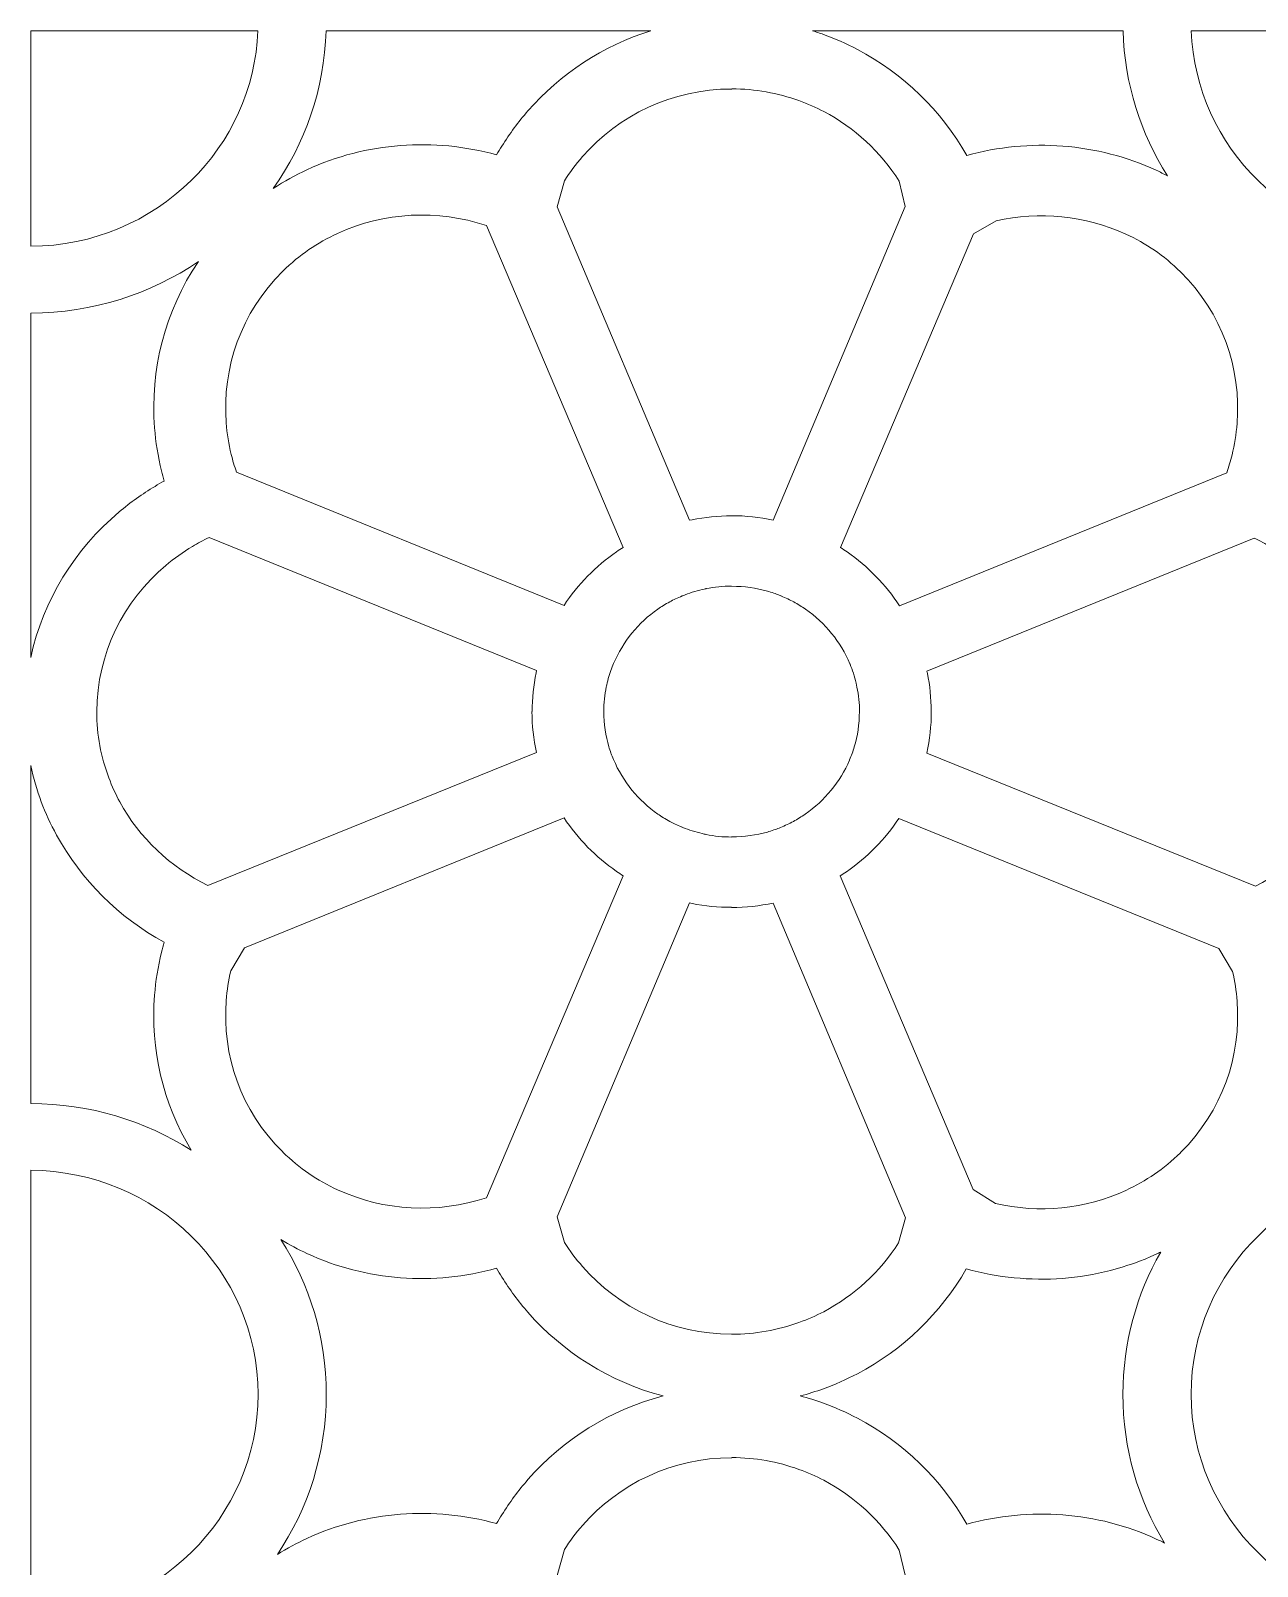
# Model space of a CAD drawing. Header units: millimetres. Extents: x -1200 to 1200, y -590 to 590.
# Drawn here: x -1200 to -847, y 147.9 to 590 of the extents above; entities that cross this region are included whole.
import ezdxf

# ---------------------------------------------------------------- set-up
doc = ezdxf.new("R2010")
doc.units = ezdxf.units.MM
doc.header["$MEASUREMENT"] = 0
doc.layers.add('Layer 1', color=7, linetype='Continuous')

msp = doc.modelspace()

# ---------------------------------------------------------------- linework, layer by layer
at = {"layer": 'Layer 1', "color": 250, "lineweight": 20}
for points, knots in [([(-1200.05, 527.9284), (-1200.05, 527.9284), (-1200.05, 589.9734), (-1200.05, 589.9734), (-1200.05, 589.9734), (-1134.6451, 589.9734), (-1134.6451, 589.9734), (-1135.2837, 573.1714), (-1142.5109, 557.9916), (-1153.8752, 546.8417), (-1165.7268, 535.2141), (-1182.0471, 527.9996), (-1200.05, 527.9284)], [0, 0, 0, 0, 0.25, 0.25, 0.25, 0.5, 0.5, 0.5, 0.75, 0.75, 0.75, 1, 1, 1, 1]), ([(-1115.0246, 589.9734), (-1115.0246, 589.9734), (-1021.5399, 589.9734), (-1021.5399, 589.9734), (-1035.3969, 585.6434), (-1047.5906, 577.5489), (-1056.9212, 566.8897), (-1059.6821, 563.7365), (-1062.1919, 560.3554), (-1064.4174, 556.7807), (-1064.9426, 555.9368), (-1065.4522, 555.0841), (-1065.9443, 554.2242), (-1084.0064, 559.2512), (-1103.465, 557.8435), (-1120.53, 549.9651), (-1123.8241, 548.4445), (-1127.0701, 546.646), (-1130.2432, 544.5727), (-1121.0671, 557.503), (-1115.5133, 573.1094), (-1115.0246, 589.9734)], [0, 0, 0, 0, 0.14285714, 0.14285714, 0.14285714, 0.28571429, 0.28571429, 0.28571429, 0.42857143, 0.42857143, 0.42857143, 0.57142857, 0.57142857, 0.57142857, 0.71428571, 0.71428571, 0.71428571, 0.85714286, 0.85714286, 0.85714286, 1, 1, 1, 1]), ([(-975.0582, 589.9734), (-975.0582, 589.9734), (-885.615, 589.9734), (-885.615, 589.9734), (-885.171, 574.6575), (-880.547, 560.379), (-872.828, 548.2002), (-873.8942, 548.7562), (-874.9667, 549.2842), (-876.0437, 549.7814), (-893.0881, 557.6508), (-912.5237, 559.064), (-930.5684, 554.0576), (-937.896, 566.994), (-948.8631, 577.6272), (-962.0913, 584.5762), (-965.3143, 586.2696), (-968.5648, 587.7133), (-971.8181, 588.887), (-972.8864, 589.2723), (-973.9673, 589.6343), (-975.0582, 589.9734)], [0, 0, 0, 0, 0.14285714, 0.14285714, 0.14285714, 0.28571429, 0.28571429, 0.28571429, 0.42857143, 0.42857143, 0.42857143, 0.57142857, 0.57142857, 0.57142857, 0.71428571, 0.71428571, 0.71428571, 0.85714286, 0.85714286, 0.85714286, 1, 1, 1, 1]), ([(-865.9949, 589.9734), (-865.9949, 589.9734), (-734.6438, 589.9734), (-734.6438, 589.9734), (-735.2824, 573.1714), (-742.5096, 557.9916), (-753.874, 546.8417), (-765.7841, 535.1566), (-782.2073, 527.9271), (-800.3162, 527.9267), (-800.3162, 527.9267), (-800.3162, 527.9644), (-800.3162, 527.9644), (-800.3162, 527.9644), (-800.3186, 527.9644), (-800.3186, 527.9644), (-800.3186, 527.9644), (-800.3239, 527.9644), (-800.3239, 527.9644), (-800.3239, 527.9644), (-800.3239, 527.9267), (-800.3239, 527.9267), (-818.4307, 527.9277), (-834.8522, 535.1566), (-846.7613, 546.8404), (-858.1263, 557.9899), (-865.3563, 573.1707), (-865.9949, 589.9734)], [0, 0, 0, 0, 0.11111111, 0.11111111, 0.11111111, 0.22222222, 0.22222222, 0.22222222, 0.33333333, 0.33333333, 0.33333333, 0.44444444, 0.44444444, 0.44444444, 0.55555556, 0.55555556, 0.55555556, 0.66666667, 0.66666667, 0.66666667, 0.77777778, 0.77777778, 0.77777778, 0.88888889, 0.88888889, 0.88888889, 1, 1, 1, 1]), ([(-948.3623, 539.3969), (-948.3623, 539.3969), (-950.0433, 546.6145), (-950.0433, 546.6145), (-955.3893, 555.0848), (-962.9001, 562.0475), (-971.7972, 566.7213), (-973.9878, 567.8721), (-976.3713, 568.9164), (-978.9358, 569.8416), (-985.0163, 572.0343), (-991.5317, 573.2313), (-998.2762, 573.2316), (-998.2762, 573.2316), (-998.2762, 573.1919), (-998.2762, 573.1919), (-998.2762, 573.1919), (-998.2825, 573.1919), (-998.2825, 573.1919), (-1015.4193, 573.1919), (-1030.784, 565.6496), (-1041.2297, 553.7168), (-1043.1371, 551.5381), (-1044.8827, 549.213), (-1046.4456, 546.7637), (-1046.4456, 546.7637), (-1048.473, 539.3042), (-1048.473, 539.3042), (-1048.473, 539.3042), (-1010.3998, 449.0599), (-1010.3998, 449.0599), (-1010.3998, 449.0599), (-1009.6559, 449.2074), (-1009.6559, 449.2074), (-1005.9815, 449.9338), (-1002.1835, 450.3164), (-998.2981, 450.3174), (-998.2981, 450.3174), (-998.2981, 450.3567), (-998.2981, 450.3567), (-998.2981, 450.3567), (-998.287, 450.3567), (-998.287, 450.3567), (-994.2297, 450.3567), (-990.2238, 449.9205), (-986.3168, 449.0958), (-986.3168, 449.0958), (-948.3623, 539.3969), (-948.3623, 539.3969)], [0, 0, 0, 0, 0.0625, 0.0625, 0.0625, 0.125, 0.125, 0.125, 0.1875, 0.1875, 0.1875, 0.25, 0.25, 0.25, 0.3125, 0.3125, 0.3125, 0.375, 0.375, 0.375, 0.4375, 0.4375, 0.4375, 0.5, 0.5, 0.5, 0.5625, 0.5625, 0.5625, 0.625, 0.625, 0.625, 0.6875, 0.6875, 0.6875, 0.75, 0.75, 0.75, 0.8125, 0.8125, 0.8125, 0.875, 0.875, 0.875, 0.9375, 0.9375, 0.9375, 1, 1, 1, 1]), ([(-1140.8193, 462.8973), (-1140.8193, 462.8973), (-1046.5383, 424.5537), (-1046.5383, 424.5537), (-1042.5529, 430.5754), (-1037.412, 435.8172), (-1031.4191, 439.9788), (-1030.7948, 440.4127), (-1030.1754, 440.8274), (-1029.5571, 441.225), (-1029.5571, 441.225), (-1068.8555, 533.8995), (-1068.8555, 533.8995), (-1082.9085, 538.5572), (-1098.329, 537.813), (-1111.7138, 531.6339), (-1114.6371, 530.2837), (-1117.4085, 528.7206), (-1119.9876, 526.9478), (-1122.5692, 525.1732), (-1125.0748, 523.1116), (-1127.4736, 520.7611), (-1127.4736, 520.7611), (-1127.4534, 520.7413), (-1127.4534, 520.7413), (-1127.4534, 520.7413), (-1127.4632, 520.732), (-1127.4632, 520.732), (-1139.5697, 508.855), (-1144.992, 492.8513), (-1143.778, 477.1408), (-1143.5349, 473.9928), (-1143.0532, 470.9395), (-1142.3341, 468.0187), (-1141.9085, 466.2886), (-1141.4042, 464.5791), (-1140.8193, 462.8973)], [0, 0, 0, 0, 0.08333333, 0.08333333, 0.08333333, 0.16666667, 0.16666667, 0.16666667, 0.25, 0.25, 0.25, 0.33333333, 0.33333333, 0.33333333, 0.41666667, 0.41666667, 0.41666667, 0.5, 0.5, 0.5, 0.58333333, 0.58333333, 0.58333333, 0.66666667, 0.66666667, 0.66666667, 0.75, 0.75, 0.75, 0.83333333, 0.83333333, 0.83333333, 0.91666667, 0.91666667, 0.91666667, 1, 1, 1, 1]), ([(-949.9467, 424.4062), (-949.9467, 424.4062), (-855.7568, 462.7122), (-855.7568, 462.7122), (-855.1719, 464.394), (-854.6654, 466.1045), (-854.2396, 467.8349), (-853.5204, 470.7558), (-853.0388, 473.8087), (-852.7957, 476.9571), (-851.5816, 492.6675), (-857.0039, 508.6713), (-869.1105, 520.5483), (-869.1105, 520.5483), (-869.1202, 520.5575), (-869.1202, 520.5575), (-869.1202, 520.5575), (-869.1, 520.5774), (-869.1, 520.5774), (-871.4989, 522.9281), (-874.004, 524.9898), (-876.586, 526.764), (-879.1648, 528.5372), (-881.9365, 530.1002), (-884.8599, 531.4498), (-896.5046, 536.8261), (-909.692, 538.0877), (-922.1783, 535.2576), (-922.1783, 535.2576), (-928.6459, 531.5264), (-928.6459, 531.5264), (-928.6459, 531.5264), (-966.9486, 441.2007), (-966.9486, 441.2007), (-966.2974, 440.7846), (-965.6578, 440.3593), (-965.0328, 439.923), (-959.0542, 435.7525), (-953.9248, 430.4792), (-949.9467, 424.4062)], [0, 0, 0, 0, 0.07692308, 0.07692308, 0.07692308, 0.15384615, 0.15384615, 0.15384615, 0.23076923, 0.23076923, 0.23076923, 0.30769231, 0.30769231, 0.30769231, 0.38461538, 0.38461538, 0.38461538, 0.46153846, 0.46153846, 0.46153846, 0.53846154, 0.53846154, 0.53846154, 0.61538462, 0.61538462, 0.61538462, 0.69230769, 0.69230769, 0.69230769, 0.76923077, 0.76923077, 0.76923077, 0.84615385, 0.84615385, 0.84615385, 0.92307692, 0.92307692, 0.92307692, 1, 1, 1, 1]), ([(-1200.05, 409.5108), (-1200.05, 409.5108), (-1200.05, 508.6891), (-1200.05, 508.6891), (-1182.1099, 508.7438), (-1165.4827, 514.2098), (-1151.7812, 523.5071), (-1161.4917, 509.1811), (-1165.6902, 492.2802), (-1164.4039, 475.6329), (-1164.0893, 471.5633), (-1163.419, 467.4233), (-1162.3936, 463.2572), (-1162.1536, 462.282), (-1161.8938, 461.3085), (-1161.6134, 460.3381), (-1162.508, 459.8464), (-1163.3942, 459.3386), (-1164.2721, 458.8127), (-1167.9156, 456.6296), (-1171.3615, 454.1672), (-1174.5758, 451.4586), (-1187.3289, 440.7124), (-1196.48, 426.0935), (-1200.05, 409.5108)], [0, 0, 0, 0, 0.125, 0.125, 0.125, 0.25, 0.25, 0.25, 0.375, 0.375, 0.375, 0.5, 0.5, 0.5, 0.625, 0.625, 0.625, 0.75, 0.75, 0.75, 0.875, 0.875, 0.875, 1, 1, 1, 1]), ([(-1054.4484, 405.8046), (-1054.4484, 405.8046), (-1148.7137, 444.086), (-1148.7137, 444.086), (-1150.3753, 443.2925), (-1151.9765, 442.4343), (-1153.5143, 441.5131), (-1156.213, 439.8956), (-1158.7667, 438.0712), (-1161.1488, 436.0632), (-1173.3115, 425.815), (-1180.9998, 410.741), (-1180.9998, 393.9283), (-1180.9998, 393.9283), (-1180.9998, 393.9218), (-1180.9998, 393.9218), (-1180.9998, 393.9218), (-1181.0399, 393.9218), (-1181.0399, 393.9218), (-1181.0396, 387.3051), (-1179.8199, 380.9122), (-1177.5843, 374.9473), (-1176.6415, 372.4309), (-1175.5767, 370.0928), (-1174.4042, 367.9436), (-1168.7719, 357.6227), (-1159.879, 349.2003), (-1149.0395, 343.9452), (-1149.0395, 343.9452), (-1054.4711, 382.2053), (-1054.4711, 382.2053), (-1055.3148, 386.0442), (-1055.7595, 389.9823), (-1055.7595, 393.9701), (-1055.7595, 393.9701), (-1055.7595, 393.981), (-1055.7595, 393.981), (-1055.7595, 393.981), (-1055.7194, 393.981), (-1055.7194, 393.981), (-1055.7183, 397.7819), (-1055.3302, 401.5011), (-1054.5928, 405.0995), (-1054.5928, 405.0995), (-1054.4484, 405.8046), (-1054.4484, 405.8046)], [0, 0, 0, 0, 0.06666667, 0.06666667, 0.06666667, 0.13333333, 0.13333333, 0.13333333, 0.2, 0.2, 0.2, 0.26666667, 0.26666667, 0.26666667, 0.33333333, 0.33333333, 0.33333333, 0.4, 0.4, 0.4, 0.46666667, 0.46666667, 0.46666667, 0.53333333, 0.53333333, 0.53333333, 0.6, 0.6, 0.6, 0.66666667, 0.66666667, 0.66666667, 0.73333333, 0.73333333, 0.73333333, 0.8, 0.8, 0.8, 0.86666667, 0.86666667, 0.86666667, 0.93333333, 0.93333333, 0.93333333, 1, 1, 1, 1]), ([(-847.8606, 443.9022), (-847.8606, 443.9022), (-942.0666, 405.6452), (-942.0666, 405.6452), (-941.9903, 405.316), (-941.9414, 405.1063), (-941.9229, 405.0142), (-941.9229, 405.0142), (-941.9229, 404.9745), (-941.9229, 404.9745), (-941.2236, 401.5274), (-940.8553, 397.8531), (-940.8543, 393.981), (-940.8543, 393.981), (-940.8142, 393.981), (-940.8142, 393.981), (-940.8142, 393.981), (-940.8142, 393.9701), (-940.8142, 393.9701), (-940.8142, 389.9091), (-941.2697, 385.9141), (-942.1315, 382.0342), (-942.1315, 382.0342), (-847.5345, 343.7621), (-847.5345, 343.7621), (-836.6957, 349.017), (-827.8021, 357.439), (-822.1694, 367.7595), (-820.9969, 369.9087), (-819.9321, 372.2471), (-818.9894, 374.7632), (-816.7537, 380.7284), (-815.5341, 387.121), (-815.5338, 393.7384), (-815.5338, 393.7384), (-815.5739, 393.7384), (-815.5739, 393.7384), (-815.5739, 393.7384), (-815.5739, 393.7442), (-815.5739, 393.7442), (-815.5739, 410.5572), (-823.2622, 425.6315), (-835.4245, 435.8798), (-837.807, 437.8877), (-840.3603, 439.7122), (-843.0591, 441.3294), (-844.5964, 442.2508), (-846.1994, 443.1087), (-847.8606, 443.9022)], [0, 0, 0, 0, 0.0625, 0.0625, 0.0625, 0.125, 0.125, 0.125, 0.1875, 0.1875, 0.1875, 0.25, 0.25, 0.25, 0.3125, 0.3125, 0.3125, 0.375, 0.375, 0.375, 0.4375, 0.4375, 0.4375, 0.5, 0.5, 0.5, 0.5625, 0.5625, 0.5625, 0.625, 0.625, 0.625, 0.6875, 0.6875, 0.6875, 0.75, 0.75, 0.75, 0.8125, 0.8125, 0.8125, 0.875, 0.875, 0.875, 0.9375, 0.9375, 0.9375, 1, 1, 1, 1]), ([(-1033.0151, 382.0089), (-1032.9042, 381.6981), (-1032.7908, 381.3936), (-1032.6754, 381.0959), (-1032.6754, 381.0959), (-1032.2827, 380.1669), (-1032.2827, 380.1669), (-1029.5891, 373.7941), (-1025.1322, 368.3586), (-1019.5285, 364.467), (-1018.5199, 363.7666), (-1017.371, 363.0648), (-1016.0879, 362.3664), (-1015.0845, 361.8203), (-1013.9813, 361.2919), (-1012.7802, 360.7889), (-1012.7802, 360.7889), (-1012.7421, 360.7736), (-1012.7421, 360.7736), (-1012.7421, 360.7736), (-1012.7003, 360.7564), (-1012.7003, 360.7564), (-1012.7003, 360.7564), (-1012.3801, 360.626), (-1012.3801, 360.626), (-1010.5853, 359.8948), (-1008.7048, 359.2967), (-1006.7541, 358.8467), (-1005.7904, 358.6243), (-1005.8131, 358.612), (-1005.6115, 358.5723), (-1003.251, 358.1056), (-1000.8048, 357.8596), (-998.2981, 357.8592), (-998.2981, 357.8592), (-998.2981, 357.8989), (-998.2981, 357.8989), (-998.2981, 357.8989), (-998.287, 357.8989), (-998.287, 357.8989), (-994.6273, 357.8989), (-991.178, 358.3865), (-987.9972, 359.2936), (-987.4371, 359.4534), (-986.8083, 359.6536), (-986.1125, 359.8924), (-985.6081, 360.0659), (-985.1227, 360.2442), (-984.6546, 360.4262), (-984.6546, 360.4262), (-984.2619, 360.5915), (-984.2619, 360.5915), (-984.2619, 360.5915), (-984.2567, 360.5936), (-984.2567, 360.5936), (-984.2567, 360.5936), (-984.1761, 360.6332), (-984.1761, 360.6332), (-982.9324, 361.1407), (-981.711, 361.7203), (-980.5193, 362.3661), (-979.353, 362.9977), (-978.2195, 363.695), (-977.125, 364.4516), (-971.5004, 368.3402), (-967.0403, 373.726), (-964.3562, 380.0098), (-964.3562, 380.0098), (-964.3185, 380.0974), (-964.3185, 380.0974), (-964.3185, 380.0974), (-964.3196, 380.0978), (-964.3196, 380.0978), (-964.0649, 380.6972), (-963.8268, 381.3022), (-963.6074, 381.9103), (-963.3517, 382.6183), (-963.1418, 383.2438), (-962.981, 383.781), (-962.0313, 386.9516), (-961.5207, 390.3686), (-961.5207, 393.9701), (-961.5207, 393.9701), (-961.5207, 393.981), (-961.5207, 393.981), (-961.5207, 393.981), (-961.4802, 393.981), (-961.4802, 393.981), (-961.4806, 396.29), (-961.7352, 398.6565), (-962.2182, 401.048), (-962.2182, 401.048), (-962.2255, 401.0463), (-962.2255, 401.0463), (-962.2255, 401.0463), (-962.4568, 402.1906), (-962.4568, 402.1906), (-962.9095, 404.1026), (-963.501, 405.9217), (-964.2163, 407.6343), (-964.2163, 407.6343), (-964.2435, 407.7), (-964.2435, 407.7), (-966.9064, 414.0426), (-971.3668, 419.4843), (-977.004, 423.4173), (-978.1232, 424.1982), (-979.2609, 424.9061), (-980.4101, 425.534), (-981.4323, 426.0925), (-982.6572, 426.6673), (-984.0829, 427.2538), (-984.0829, 427.2538), (-984.0739, 427.2744), (-984.0739, 427.2744), (-984.0739, 427.2744), (-985.3999, 427.7945), (-985.3999, 427.7945), (-985.6336, 427.88), (-985.8704, 427.9649), (-986.1122, 428.048), (-986.8079, 428.2869), (-987.4367, 428.4871), (-987.9969, 428.6468), (-991.178, 429.554), (-994.6273, 430.0415), (-998.287, 430.0415), (-998.287, 430.0415), (-998.2981, 430.0415), (-998.2981, 430.0415), (-998.2981, 430.0415), (-998.2981, 430.0813), (-998.2981, 430.0813), (-1000.8044, 430.0809), (-1003.2503, 429.8349), (-1005.6115, 429.3678), (-1005.8292, 429.325), (-1005.7835, 429.3175), (-1006.7541, 429.0937), (-1008.7044, 428.6441), (-1010.5853, 428.0453), (-1012.3805, 427.3141), (-1012.3805, 427.3141), (-1012.5457, 427.2466), (-1012.5457, 427.2466), (-1013.8383, 426.7142), (-1015.0199, 426.1551), (-1016.0886, 425.5738), (-1017.3714, 424.8757), (-1018.5202, 424.1735), (-1019.5289, 423.4731), (-1025.1322, 419.5815), (-1029.5888, 414.1463), (-1032.2827, 407.7732), (-1032.2827, 407.7732), (-1032.6635, 406.8726), (-1032.6635, 406.8726), (-1033.2258, 405.4194), (-1033.7043, 403.8765), (-1034.0935, 402.2491), (-1034.323, 401.29), (-1034.3297, 401.3355), (-1034.3715, 401.1319), (-1034.8437, 398.8252), (-1035.0931, 396.4334), (-1035.0935, 393.981), (-1035.0935, 393.981), (-1035.053, 393.981), (-1035.053, 393.981), (-1035.053, 393.981), (-1035.053, 393.9701), (-1035.053, 393.9701), (-1035.053, 390.3758), (-1034.5542, 386.9865), (-1033.6268, 383.8604), (-1033.464, 383.3108), (-1033.2589, 382.6915), (-1033.0151, 382.0089)], [0, 0, 0, 0, 0.01694915, 0.01694915, 0.01694915, 0.03389831, 0.03389831, 0.03389831, 0.05084746, 0.05084746, 0.05084746, 0.06779661, 0.06779661, 0.06779661, 0.08474576, 0.08474576, 0.08474576, 0.10169492, 0.10169492, 0.10169492, 0.11864407, 0.11864407, 0.11864407, 0.13559322, 0.13559322, 0.13559322, 0.15254237, 0.15254237, 0.15254237, 0.16949153, 0.16949153, 0.16949153, 0.18644068, 0.18644068, 0.18644068, 0.20338983, 0.20338983, 0.20338983, 0.22033898, 0.22033898, 0.22033898, 0.23728814, 0.23728814, 0.23728814, 0.25423729, 0.25423729, 0.25423729, 0.27118644, 0.27118644, 0.27118644, 0.28813559, 0.28813559, 0.28813559, 0.30508475, 0.30508475, 0.30508475, 0.3220339, 0.3220339, 0.3220339, 0.33898305, 0.33898305, 0.33898305, 0.3559322, 0.3559322, 0.3559322, 0.37288136, 0.37288136, 0.37288136, 0.38983051, 0.38983051, 0.38983051, 0.40677966, 0.40677966, 0.40677966, 0.42372881, 0.42372881, 0.42372881, 0.44067797, 0.44067797, 0.44067797, 0.45762712, 0.45762712, 0.45762712, 0.47457627, 0.47457627, 0.47457627, 0.49152542, 0.49152542, 0.49152542, 0.50847458, 0.50847458, 0.50847458, 0.52542373, 0.52542373, 0.52542373, 0.54237288, 0.54237288, 0.54237288, 0.55932203, 0.55932203, 0.55932203, 0.57627119, 0.57627119, 0.57627119, 0.59322034, 0.59322034, 0.59322034, 0.61016949, 0.61016949, 0.61016949, 0.62711864, 0.62711864, 0.62711864, 0.6440678, 0.6440678, 0.6440678, 0.66101695, 0.66101695, 0.66101695, 0.6779661, 0.6779661, 0.6779661, 0.69491525, 0.69491525, 0.69491525, 0.71186441, 0.71186441, 0.71186441, 0.72881356, 0.72881356, 0.72881356, 0.74576271, 0.74576271, 0.74576271, 0.76271186, 0.76271186, 0.76271186, 0.77966102, 0.77966102, 0.77966102, 0.79661017, 0.79661017, 0.79661017, 0.81355932, 0.81355932, 0.81355932, 0.83050847, 0.83050847, 0.83050847, 0.84745763, 0.84745763, 0.84745763, 0.86440678, 0.86440678, 0.86440678, 0.88135593, 0.88135593, 0.88135593, 0.89830508, 0.89830508, 0.89830508, 0.91525424, 0.91525424, 0.91525424, 0.93220339, 0.93220339, 0.93220339, 0.94915254, 0.94915254, 0.94915254, 0.96610169, 0.96610169, 0.96610169, 0.98305085, 0.98305085, 0.98305085, 1, 1, 1, 1]), ([(-1200.05, 281.1553), (-1200.05, 281.1553), (-1200.05, 378.4341), (-1200.05, 378.4341), (-1199.2869, 374.8375), (-1198.2626, 371.3418), (-1196.9965, 367.9641), (-1195.8002, 364.7719), (-1194.3287, 361.5831), (-1192.6027, 358.4204), (-1185.5432, 345.4846), (-1174.7537, 334.7512), (-1161.626, 327.5616), (-1161.9022, 326.6038), (-1162.1578, 325.6447), (-1162.3943, 324.6822), (-1163.4193, 320.5155), (-1164.09, 316.3754), (-1164.4039, 312.3063), (-1165.5925, 296.9147), (-1162.0783, 281.2935), (-1153.8379, 267.6878), (-1167.1324, 276.1608), (-1182.9979, 281.1036), (-1200.05, 281.1553)], [0, 0, 0, 0, 0.125, 0.125, 0.125, 0.25, 0.25, 0.25, 0.375, 0.375, 0.375, 0.5, 0.5, 0.5, 0.625, 0.625, 0.625, 0.75, 0.75, 0.75, 0.875, 0.875, 0.875, 1, 1, 1, 1]), ([(-1138.5314, 325.9736), (-1138.5314, 325.9736), (-1142.4795, 319.3192), (-1142.4795, 319.3192), (-1143.1184, 316.5811), (-1143.5513, 313.7318), (-1143.778, 310.7979), (-1144.9931, 295.0645), (-1139.5857, 279.0601), (-1127.5033, 267.2087), (-1127.5033, 267.2087), (-1127.4632, 267.2087), (-1127.4632, 267.2087), (-1127.4632, 267.2087), (-1127.4534, 267.1991), (-1127.4534, 267.1991), (-1127.4534, 267.1991), (-1127.4736, 267.1793), (-1127.4736, 267.1793), (-1125.0745, 264.8285), (-1122.5692, 262.7662), (-1119.9876, 260.992), (-1117.4081, 259.2185), (-1114.6371, 257.6551), (-1111.7141, 256.3059), (-1098.329, 250.1258), (-1082.9074, 249.3822), (-1068.854, 254.0407), (-1068.854, 254.0407), (-1029.5571, 346.7134), (-1029.5571, 346.7134), (-1030.1751, 347.111), (-1030.7948, 347.5274), (-1031.4188, 347.9613), (-1037.4124, 352.1233), (-1042.554, 357.3634), (-1046.5394, 363.3857), (-1046.5394, 363.3857), (-1138.5314, 325.9736), (-1138.5314, 325.9736)], [0, 0, 0, 0, 0.07692308, 0.07692308, 0.07692308, 0.15384615, 0.15384615, 0.15384615, 0.23076923, 0.23076923, 0.23076923, 0.30769231, 0.30769231, 0.30769231, 0.38461538, 0.38461538, 0.38461538, 0.46153846, 0.46153846, 0.46153846, 0.53846154, 0.53846154, 0.53846154, 0.61538462, 0.61538462, 0.61538462, 0.69230769, 0.69230769, 0.69230769, 0.76923077, 0.76923077, 0.76923077, 0.84615385, 0.84615385, 0.84615385, 0.92307692, 0.92307692, 0.92307692, 1, 1, 1, 1]), ([(-858.0419, 325.7898), (-858.0419, 325.7898), (-950.126, 363.2396), (-950.126, 363.2396), (-954.1264, 357.218), (-959.262, 351.9953), (-965.2347, 347.8659), (-965.8357, 347.4501), (-966.447, 347.0446), (-967.0665, 346.6504), (-967.0665, 346.6504), (-928.8015, 256.4137), (-928.8015, 256.4137), (-928.8015, 256.4137), (-922.3179, 252.3441), (-922.3179, 252.3441), (-909.7907, 249.4736), (-896.5479, 250.7263), (-884.8599, 256.1228), (-881.9365, 257.4724), (-879.1648, 259.0355), (-876.586, 260.8086), (-874.004, 262.5828), (-871.4989, 264.6444), (-869.1, 266.9952), (-869.1, 266.9952), (-869.1202, 267.0151), (-869.1202, 267.0151), (-869.1202, 267.0151), (-869.1105, 267.0243), (-869.1105, 267.0243), (-857.0039, 278.9013), (-851.5816, 294.9047), (-852.7957, 310.6155), (-853.0224, 313.5483), (-853.4563, 316.3977), (-854.0956, 319.1348), (-854.0956, 319.1348), (-858.0419, 325.7898), (-858.0419, 325.7898)], [0, 0, 0, 0, 0.07692308, 0.07692308, 0.07692308, 0.15384615, 0.15384615, 0.15384615, 0.23076923, 0.23076923, 0.23076923, 0.30769231, 0.30769231, 0.30769231, 0.38461538, 0.38461538, 0.38461538, 0.46153846, 0.46153846, 0.46153846, 0.53846154, 0.53846154, 0.53846154, 0.61538462, 0.61538462, 0.61538462, 0.69230769, 0.69230769, 0.69230769, 0.76923077, 0.76923077, 0.76923077, 0.84615385, 0.84615385, 0.84615385, 0.92307692, 0.92307692, 0.92307692, 1, 1, 1, 1]), ([(-950.2279, 241.0344), (-950.2279, 241.0344), (-948.2499, 248.2752), (-948.2499, 248.2752), (-948.2499, 248.2752), (-986.3168, 338.8436), (-986.3168, 338.8436), (-990.2238, 338.0183), (-994.2294, 337.5837), (-998.287, 337.5837), (-998.287, 337.5837), (-998.2981, 337.5837), (-998.2981, 337.5837), (-998.2981, 337.5837), (-998.2981, 337.623), (-998.2981, 337.623), (-1002.1831, 337.6241), (-1005.9815, 338.0066), (-1009.6559, 338.7328), (-1009.6559, 338.7328), (-1010.3994, 338.8802), (-1010.3994, 338.8802), (-1010.3994, 338.8802), (-1048.5047, 248.562), (-1048.5047, 248.562), (-1048.5047, 248.562), (-1046.4463, 241.1764), (-1046.4463, 241.1764), (-1044.8831, 238.7268), (-1043.1375, 236.4023), (-1041.2297, 234.2233), (-1030.784, 222.2905), (-1015.4193, 214.7482), (-998.2825, 214.7482), (-998.2825, 214.7482), (-998.2762, 214.7482), (-998.2762, 214.7482), (-998.2762, 214.7482), (-998.2762, 214.7085), (-998.2762, 214.7085), (-991.5317, 214.7089), (-985.0163, 215.9058), (-978.9358, 218.0985), (-976.3713, 219.0237), (-973.9882, 220.0677), (-971.7972, 221.2188), (-963.0023, 225.8386), (-955.5616, 232.6955), (-950.2279, 241.0344)], [0, 0, 0, 0, 0.0625, 0.0625, 0.0625, 0.125, 0.125, 0.125, 0.1875, 0.1875, 0.1875, 0.25, 0.25, 0.25, 0.3125, 0.3125, 0.3125, 0.375, 0.375, 0.375, 0.4375, 0.4375, 0.4375, 0.5, 0.5, 0.5, 0.5625, 0.5625, 0.5625, 0.625, 0.625, 0.625, 0.6875, 0.6875, 0.6875, 0.75, 0.75, 0.75, 0.8125, 0.8125, 0.8125, 0.875, 0.875, 0.875, 0.9375, 0.9375, 0.9375, 1, 1, 1, 1]), ([(-1200.05, 132.9592), (-1200.05, 132.9592), (-1200.05, 261.9159), (-1200.05, 261.9159), (-1182.0475, 261.8447), (-1165.7278, 254.6309), (-1153.8769, 243.004), (-1141.9668, 231.3192), (-1134.598, 215.2064), (-1134.5976, 197.4398), (-1134.5976, 197.4398), (-1134.636, 197.4398), (-1134.636, 197.4398), (-1134.636, 197.4398), (-1134.636, 197.4374), (-1134.636, 197.4374), (-1134.636, 197.4374), (-1134.636, 197.4322), (-1134.636, 197.4322), (-1134.636, 197.4322), (-1134.5976, 197.4322), (-1134.5976, 197.4322), (-1134.5987, 179.6676), (-1141.9661, 163.5568), (-1153.8752, 151.8724), (-1165.7268, 140.2448), (-1182.0471, 133.0303), (-1200.05, 132.9592)], [0, 0, 0, 0, 0.11111111, 0.11111111, 0.11111111, 0.22222222, 0.22222222, 0.22222222, 0.33333333, 0.33333333, 0.33333333, 0.44444444, 0.44444444, 0.44444444, 0.55555556, 0.55555556, 0.55555556, 0.66666667, 0.66666667, 0.66666667, 0.77777778, 0.77777778, 0.77777778, 0.88888889, 0.88888889, 0.88888889, 1, 1, 1, 1]), ([(-734.6347, 197.4374), (-734.6347, 197.4374), (-734.6347, 197.4398), (-734.6347, 197.4398), (-734.6347, 197.4398), (-734.5964, 197.4398), (-734.5964, 197.4398), (-734.5967, 215.2064), (-741.9656, 231.3192), (-753.8757, 243.004), (-765.7848, 254.6881), (-782.2063, 261.9169), (-800.3134, 261.9179), (-800.3134, 261.9179), (-800.3134, 261.8803), (-800.3134, 261.8803), (-800.3134, 261.8803), (-800.3186, 261.8803), (-800.3186, 261.8803), (-800.3186, 261.8803), (-800.3211, 261.8803), (-800.3211, 261.8803), (-800.3211, 261.8803), (-800.3211, 261.9179), (-800.3211, 261.9179), (-818.4296, 261.9176), (-834.8532, 254.6881), (-846.763, 243.0026), (-858.6718, 231.3182), (-866.0399, 215.2071), (-866.041, 197.4425), (-866.041, 197.4425), (-866.0026, 197.4425), (-866.0026, 197.4425), (-866.0026, 197.4425), (-866.0026, 197.4374), (-866.0026, 197.4374), (-866.0026, 197.4374), (-866.0026, 197.435), (-866.0026, 197.435), (-866.0026, 197.435), (-866.041, 197.435), (-866.041, 197.435), (-866.0406, 179.6687), (-858.6718, 163.5558), (-846.7613, 151.871), (-834.8522, 140.1874), (-818.4307, 132.9585), (-800.3239, 132.9575), (-800.3239, 132.9575), (-800.3239, 132.9951), (-800.3239, 132.9951), (-800.3239, 132.9951), (-800.3186, 132.9951), (-800.3186, 132.9951), (-800.3186, 132.9951), (-800.3162, 132.9951), (-800.3162, 132.9951), (-800.3162, 132.9951), (-800.3162, 132.9575), (-800.3162, 132.9575), (-782.2073, 132.9578), (-765.7841, 140.1874), (-753.874, 151.8724), (-741.9648, 163.5568), (-734.5974, 179.6676), (-734.5964, 197.4322), (-734.5964, 197.4322), (-734.6347, 197.4322), (-734.6347, 197.4322), (-734.6347, 197.4322), (-734.6347, 197.4374), (-734.6347, 197.4374)], [0, 0, 0, 0, 0.04166667, 0.04166667, 0.04166667, 0.08333333, 0.08333333, 0.08333333, 0.125, 0.125, 0.125, 0.16666667, 0.16666667, 0.16666667, 0.20833333, 0.20833333, 0.20833333, 0.25, 0.25, 0.25, 0.29166667, 0.29166667, 0.29166667, 0.33333333, 0.33333333, 0.33333333, 0.375, 0.375, 0.375, 0.41666667, 0.41666667, 0.41666667, 0.45833333, 0.45833333, 0.45833333, 0.5, 0.5, 0.5, 0.54166667, 0.54166667, 0.54166667, 0.58333333, 0.58333333, 0.58333333, 0.625, 0.625, 0.625, 0.66666667, 0.66666667, 0.66666667, 0.70833333, 0.70833333, 0.70833333, 0.75, 0.75, 0.75, 0.79166667, 0.79166667, 0.79166667, 0.83333333, 0.83333333, 0.83333333, 0.875, 0.875, 0.875, 0.91666667, 0.91666667, 0.91666667, 0.95833333, 0.95833333, 0.95833333, 1, 1, 1, 1]), ([(-1129.0602, 151.3154), (-1126.2648, 153.0718), (-1123.4157, 154.6164), (-1120.53, 155.9485), (-1103.465, 163.8268), (-1084.0064, 165.2345), (-1065.9443, 160.2076), (-1065.4522, 161.0675), (-1064.9426, 161.9202), (-1064.4174, 162.764), (-1062.1919, 166.3387), (-1059.6821, 169.7198), (-1056.9212, 172.873), (-1046.8121, 184.4215), (-1033.3419, 192.9593), (-1018.0368, 196.9607), (-1033.3419, 200.9622), (-1046.8121, 209.5019), (-1056.9212, 221.0505), (-1059.6821, 224.2037), (-1062.1919, 227.5847), (-1064.4174, 231.1595), (-1064.9426, 232.0033), (-1065.4525, 232.8546), (-1065.9443, 233.7145), (-1084.0064, 228.6872), (-1103.4657, 230.0956), (-1120.5303, 237.9743), (-1123.0561, 239.1404), (-1125.5526, 240.4678), (-1128.0111, 241.9586), (-1119.7613, 229.0712), (-1114.9887, 213.8089), (-1114.9884, 197.4398), (-1114.9884, 197.4398), (-1114.95, 197.4398), (-1114.95, 197.4398), (-1114.95, 197.4398), (-1114.95, 197.4374), (-1114.95, 197.4374), (-1114.95, 197.4374), (-1114.95, 197.4322), (-1114.95, 197.4322), (-1114.95, 197.4322), (-1114.9884, 197.4322), (-1114.9884, 197.4322), (-1114.9894, 180.3818), (-1120.1676, 164.531), (-1129.0602, 151.3154)], [0, 0, 0, 0, 0.0625, 0.0625, 0.0625, 0.125, 0.125, 0.125, 0.1875, 0.1875, 0.1875, 0.25, 0.25, 0.25, 0.3125, 0.3125, 0.3125, 0.375, 0.375, 0.375, 0.4375, 0.4375, 0.4375, 0.5, 0.5, 0.5, 0.5625, 0.5625, 0.5625, 0.625, 0.625, 0.625, 0.6875, 0.6875, 0.6875, 0.75, 0.75, 0.75, 0.8125, 0.8125, 0.8125, 0.875, 0.875, 0.875, 0.9375, 0.9375, 0.9375, 1, 1, 1, 1]), ([(-874.7895, 238.3839), (-875.2066, 238.1817), (-875.6248, 237.9846), (-876.0437, 237.7912), (-893.1453, 229.8955), (-912.6538, 228.4966), (-930.749, 233.5629), (-938.0763, 220.7695), (-948.9715, 210.2558), (-962.0913, 203.3639), (-965.3143, 201.6705), (-968.5648, 200.2268), (-971.8181, 199.0531), (-974.0255, 198.2569), (-976.2841, 197.5578), (-978.5864, 196.961), (-976.2841, 196.3643), (-974.0255, 195.6666), (-971.8181, 194.8703), (-968.5648, 193.6967), (-965.3143, 192.253), (-962.0913, 190.5596), (-948.8631, 183.6106), (-937.896, 172.9774), (-930.5684, 160.0409), (-912.5237, 165.0474), (-893.0881, 163.6342), (-876.0437, 155.7647), (-875.2579, 155.402), (-874.4731, 155.0222), (-873.6933, 154.628), (-881.2857, 167.1463), (-885.6499, 181.7854), (-885.6502, 197.435), (-885.6502, 197.435), (-885.6886, 197.435), (-885.6886, 197.435), (-885.6886, 197.435), (-885.6886, 197.4374), (-885.6886, 197.4374), (-885.6886, 197.4374), (-885.6886, 197.4425), (-885.6886, 197.4425), (-885.6886, 197.4425), (-885.6502, 197.4425), (-885.6502, 197.4425), (-885.6491, 212.3218), (-881.7035, 226.2858), (-874.7895, 238.3839)], [0, 0, 0, 0, 0.0625, 0.0625, 0.0625, 0.125, 0.125, 0.125, 0.1875, 0.1875, 0.1875, 0.25, 0.25, 0.25, 0.3125, 0.3125, 0.3125, 0.375, 0.375, 0.375, 0.4375, 0.4375, 0.4375, 0.5, 0.5, 0.5, 0.5625, 0.5625, 0.5625, 0.625, 0.625, 0.625, 0.6875, 0.6875, 0.6875, 0.75, 0.75, 0.75, 0.8125, 0.8125, 0.8125, 0.875, 0.875, 0.875, 0.9375, 0.9375, 0.9375, 1, 1, 1, 1]), ([(-948.3623, 145.3803), (-948.3623, 145.3803), (-950.0433, 152.5979), (-950.0433, 152.5979), (-955.3893, 161.0682), (-962.9001, 168.0308), (-971.7972, 172.7046), (-973.9878, 173.8554), (-976.3713, 174.8997), (-978.9358, 175.825), (-985.0163, 178.0177), (-991.5317, 179.2146), (-998.2762, 179.2149), (-998.2762, 179.2149), (-998.2762, 179.1752), (-998.2762, 179.1752), (-998.2762, 179.1752), (-998.2825, 179.1752), (-998.2825, 179.1752), (-1015.4193, 179.1752), (-1030.784, 171.6329), (-1041.2297, 159.7001), (-1043.1371, 157.5215), (-1044.8827, 155.1964), (-1046.4456, 152.747), (-1046.4456, 152.747), (-1048.473, 145.2875), (-1048.473, 145.2875), (-1048.473, 145.2875), (-1010.3998, 55.0432), (-1010.3998, 55.0432), (-1010.3998, 55.0432), (-1009.6559, 55.1907), (-1009.6559, 55.1907), (-1005.9815, 55.9171), (-1002.1835, 56.2997), (-998.2981, 56.3007), (-998.2981, 56.3007), (-998.2981, 56.3401), (-998.2981, 56.3401), (-998.2981, 56.3401), (-998.287, 56.3401), (-998.287, 56.3401), (-994.2297, 56.3401), (-990.2238, 55.9038), (-986.3168, 55.0792), (-986.3168, 55.0792), (-948.3623, 145.3803), (-948.3623, 145.3803)], [0, 0, 0, 0, 0.0625, 0.0625, 0.0625, 0.125, 0.125, 0.125, 0.1875, 0.1875, 0.1875, 0.25, 0.25, 0.25, 0.3125, 0.3125, 0.3125, 0.375, 0.375, 0.375, 0.4375, 0.4375, 0.4375, 0.5, 0.5, 0.5, 0.5625, 0.5625, 0.5625, 0.625, 0.625, 0.625, 0.6875, 0.6875, 0.6875, 0.75, 0.75, 0.75, 0.8125, 0.8125, 0.8125, 0.875, 0.875, 0.875, 0.9375, 0.9375, 0.9375, 1, 1, 1, 1])]:
    msp.add_open_spline(points, degree=3, knots=knots, dxfattribs=at)

doc.saveas('drawing.dxf')
